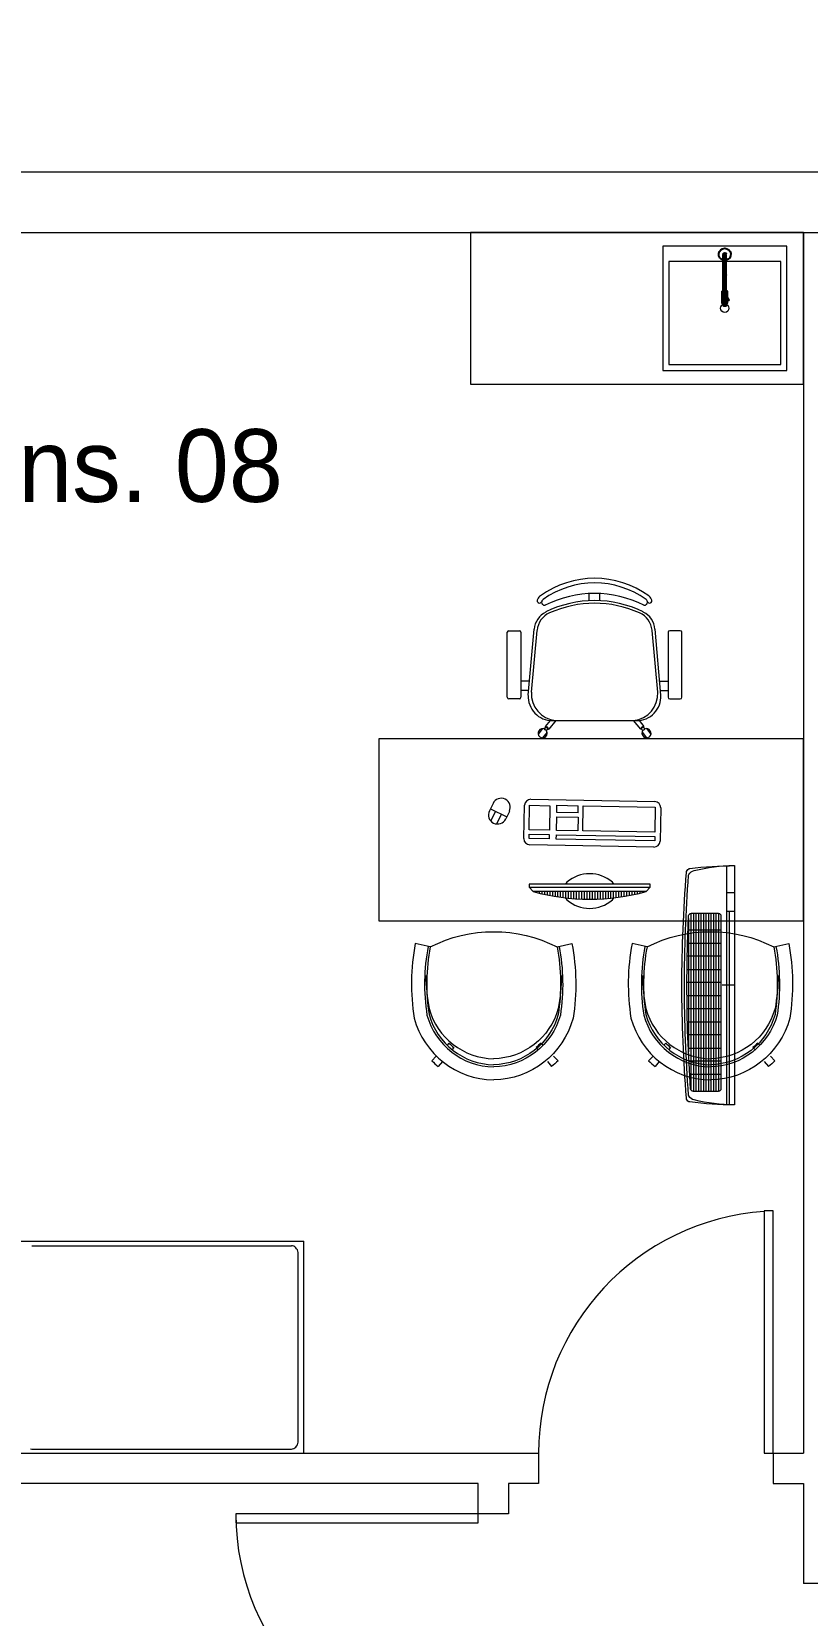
# Model space of a CAD drawing. Header units: metres. Extents: x 2999 to 3109, y 1752 to 1796.
# Drawn here: x 3002.48 to 3005.04, y 1769.32 to 1774.55 of the extents above; entities that cross this region are included whole.
import ezdxf

# ---------------------------------------------------------------- set-up
doc = ezdxf.new("R2010")
doc.units = ezdxf.units.M
for name, color, linetype in [('Lay Out', 31, 'Continuous'), ('PAREDES', 7, 'Continuous'), ('VAGAS', 253, 'Continuous')]:
    doc.layers.add(name, color=color, linetype=linetype)
doc.styles.add('PADRAO MK', font='')
doc.styles.add('ROMANS', font='romans', dxfattribs={"height": 0.16})
doc.styles.get("Standard").update_dxf_attribs({"font": 'arial.ttf'})
doc.styles.get('PADRAO MK').set_extended_font_data('AvantGarde Bk BT')
doc.dimstyles.new('Cota', dxfattribs={"dimtxt": 0.07, "dimasz": 0.08, "dimexe": 0.04, "dimexo": 0.04, "dimgap": 0.02, "dimtad": 1, "dimtxsty": 'Standard', "dimcen": 2.5, "dimclrd": 252, "dimclre": 252, "dimadec": 0, "dimazin": 0, "dimtfac": 1, "dimtmove": 0, "dimatfit": 3, "dimfxl": 1, "dimarcsym": 0})

# ---------------------------------------------------------------- blocks, each defined once
blk = doc.blocks.new('*D8')
at = {"layer": 'DEFPOINTS', "color": 0, "transparency": 16777216}
for p in [(3103.6223, 1794.6316), (2999.3766, 1774.0836), (3103.6223, 1773.8875)]:
    blk.add_point(p, dxfattribs=at)
at = {"layer": 'VAGAS', "color": 1, "lineweight": -2, "transparency": 16777216}
for p, q in [((2999.3766, 1774.3836), (2999.3766, 1795.1316)), ((3103.6223, 1774.1875), (3103.6223, 1795.1316)), ((2999.7266, 1794.6316), (3103.2723, 1794.6316))]:
    blk.add_line(p, q, dxfattribs=at)
at = {"layer": 'VAGAS', "color": 1, "transparency": 16777216}
for points in [[(2999.7266, 1794.6899), (2999.7266, 1794.5732), (2999.3766, 1794.6316)], [(3103.2723, 1794.6899), (3103.2723, 1794.5732), (3103.6223, 1794.6316)]]:
    blk.add_solid(points, dxfattribs=at)
at = {"layer": 'VAGAS', "color": 7, "transparency": 16777216, "insert": (3051.4994, 1795.4458), "char_height": 0.16, "attachment_point": 5, "style": 'ROMANS'}
blk.add_mtext('{\\H7.5x;104,25}', dxfattribs=at)
blk = doc.blocks.new('_ArchTick')
at = {"color": 0, "linetype": 'ByBlock', "const_width": 0.15}
blk.add_lwpolyline([(-0.5, -0.5), (0.5, 0.5)], dxfattribs=at)
blk = doc.blocks.new('torneira 00')
at = {"layer": 'Lay Out'}
for p, q in [((-0.0049, -0.1393), (-0.0049, -0.0199)), ((-0.0033, -0.1387), (-0.0033, -0.0163)), ((0, -0.1381), (0, -0.0149)), ((0.0037, -0.1386), (0.0037, -0.0165)), ((0.0051, -0.1391), (0.0051, -0.0199)), ((-0.0018, -0.1501), (-0.0136, -0.1708)), ((0, -0.151), (-0.0118, -0.1717)), ((-0.0086, -0.1621), (-0.0086, -0.1418)), ((-0.0074, -0.1823), (-0.0074, -0.1426)), ((-0.0048, -0.1838), (-0.0048, -0.1438)), ((-0.0001, -0.1848), (-0.0001, -0.1446)), ((0.0046, -0.1839), (0.0046, -0.1437)), ((0.0074, -0.1825), (0.0074, -0.1423)), ((0.0086, -0.1816), (0.0086, -0.1414)), ((-0.0086, -0.1814), (-0.0086, -0.1661)), ((-0.0057, -0.1834), (-0.0057, -0.19)), ((0.0058, -0.1834), (0.0058, -0.19))]:
    blk.add_line(p, q, dxfattribs=at)
for centre, radius, start, end in [((0, -0.0199), 0.0199, 284.6096, 255.5383), ((0.0001, -0.0199), 0.005, 0.2444, 179.7148), ((0.0001, -0.0897), 0.005, 0.2444, 179.7148), ((-0.0012, -0.1512), 0.00127, 11.3567, 115.5731), ((-0.0125, -0.1709), 0.00109, 176.6381, 310.2917), ((0, -0.1796), 0.0119, 241.1536, 298.8464)]:
    blk.add_arc(centre, radius, start, end, dxfattribs=at)
at = {"layer": 'Lay Out', "ltscale": 0.6}
for centre, radius, start, end in [((0.0002, -0.1507), 0.0126, 48.0935, 134.6113), ((-0.0002, -0.1308), 0.0138, 232.8261, 309.8787), ((0.0001, -0.1719), 0.0128, 227.2491, 311.4193)]:
    blk.add_arc(centre, radius, start, end, dxfattribs=at)

msp = doc.modelspace()

# ---------------------------------------------------------------- hatches: boundary and pattern name
at = {"layer": 'PAREDES', "lineweight": 0}
h = msp.add_hatch(dxfattribs=at)
h.set_pattern_fill('ANSI31', color=253, scale=0.07, angle=225, style=0)
h.set_pattern_definition([(270, (3032.329357, 1765.933477), (0.00875, -6e-18), [])])
h.paths.add_polyline_path([(3004.5067, 1771.7078), (3004.1335, 1771.7078, 0.133994)])

# ---------------------------------------------------------------- linework, layer by layer
at = {"layer": 'PAREDES', "color": 253, "lineweight": 0}
for p, q in [((3006.9266, 1774.0836), (2999.3766, 1774.0836)), ((2999.5766, 1773.8836), (3006.7266, 1773.8836)), ((3005.0266, 1773.8836), (3003.9266, 1773.8836)), ((3003.9266, 1773.8836), (3003.9266, 1773.3836)), ((3005.0266, 1773.8836), (3005.0266, 1769.8536)), ((3005.0266, 1773.3836), (3005.0266, 1773.8836)), ((3003.9266, 1773.3836), (3005.0266, 1773.3836)), ((3004.3189, 1772.6683), (3004.3189, 1772.6918)), ((3004.3539, 1772.6683), (3004.3539, 1772.6918)), ((3004.0481, 1772.3492), (3004.0481, 1772.5642)), ((3004.0531, 1772.5692), (3004.0881, 1772.5692)), ((3004.0931, 1772.5642), (3004.0931, 1772.3492)), ((3004.1171, 1772.3558), (3004.1367, 1772.5745)), ((3004.1276, 1772.3658), (3004.1466, 1772.5704)), ((3004.5451, 1772.3658), (3004.5261, 1772.5704)), ((3004.5556, 1772.3558), (3004.536, 1772.5745)), ((3004.5796, 1772.5642), (3004.5796, 1772.3492)), ((3004.6196, 1772.5692), (3004.5846, 1772.5692)), ((3004.6246, 1772.3492), (3004.6246, 1772.5642)), ((3004.1213, 1772.4022), (3004.0931, 1772.4022)), ((3004.5514, 1772.4022), (3004.5796, 1772.4022)), ((3004.0881, 1772.3442), (3004.0531, 1772.3442)), ((3004.1192, 1772.3722), (3004.0931, 1772.3722)), ((3004.5535, 1772.3722), (3004.5796, 1772.3722)), ((3004.5846, 1772.3442), (3004.6196, 1772.3442)), ((3004.1649, 1772.2459), (3004.15, 1772.2279)), ((3004.1794, 1772.2338), (3004.1645, 1772.2159)), ((3004.1895, 1772.2726), (3004.1734, 1772.2532)), ((3004.1734, 1772.2532), (3004.1748, 1772.252)), ((3004.1834, 1772.2448), (3004.1849, 1772.2436)), ((3004.2087, 1772.2722), (3004.1849, 1772.2436)), ((3004.1971, 1772.2722), (3004.4756, 1772.2722)), ((3004.464, 1772.2722), (3004.4878, 1772.2436)), ((3004.4835, 1772.2722), (3004.4994, 1772.2532)), ((3004.4893, 1772.2448), (3004.4878, 1772.2436)), ((3004.4933, 1772.2338), (3004.5083, 1772.2159)), ((3004.4994, 1772.2532), (3004.4979, 1772.252)), ((3004.5078, 1772.2459), (3004.5227, 1772.2279)), ((3005.0266, 1772.2117), (3003.6238, 1772.2117)), ((3003.6238, 1772.2117), (3003.6238, 1771.6117)), ((3005.0266, 1771.6117), (3005.0266, 1772.2117)), ((3004.0011, 1771.9991), (3003.9889, 1771.9741)), ((3003.9922, 1771.9809), (3004.0461, 1771.9547)), ((3003.9941, 1771.9404), (3004.0097, 1771.9724)), ((3004.055, 1771.9728), (3004.0428, 1771.9478)), ((3004.103, 1771.8827), (3004.1051, 1771.9929)), ((3004.1205, 1771.9116), (3004.122, 1771.9927)), ((3004.122, 1771.9927), (3004.1887, 1771.9915)), ((3004.1254, 1772.0125), (3004.5353, 1772.005)), ((3004.1887, 1771.9915), (3004.1872, 1771.9103)), ((3004.2118, 1771.9694), (3004.2122, 1771.9928)), ((3004.2821, 1771.9681), (3004.2118, 1771.9694)), ((3004.2122, 1771.9928), (3004.2826, 1771.9915)), ((3004.2821, 1771.9681), (3004.2826, 1771.9915)), ((3004.2973, 1771.9083), (3004.2988, 1771.9912)), ((3004.2988, 1771.9912), (3004.537, 1771.9867)), ((3004.537, 1771.9867), (3004.5354, 1771.9038)), ((3004.5549, 1771.9846), (3004.5529, 1771.8744)), ((3004.0135, 1771.9311), (3004.0291, 1771.963)), ((3004.2107, 1771.9099), (3004.2115, 1771.955)), ((3004.2115, 1771.955), (3004.2819, 1771.9536)), ((3004.2819, 1771.9536), (3004.281, 1771.9086)), ((3004.1199, 1771.8827), (3004.1202, 1771.8971)), ((3004.1867, 1771.8815), (3004.1199, 1771.8827)), ((3004.1202, 1771.8971), (3004.1869, 1771.8959)), ((3004.1872, 1771.9103), (3004.1205, 1771.9116)), ((3004.1869, 1771.8959), (3004.1867, 1771.8815)), ((3004.2101, 1771.881), (3004.2104, 1771.8955)), ((3004.5349, 1771.8749), (3004.2101, 1771.881)), ((3004.2104, 1771.8955), (3004.5351, 1771.8894)), ((3004.281, 1771.9086), (3004.2107, 1771.9099)), ((3004.5354, 1771.9038), (3004.2973, 1771.9083)), ((3004.5351, 1771.8894), (3004.5349, 1771.8749)), ((3004.5325, 1771.8548), (3004.1227, 1771.8623)), ((3004.7731, 1771.0039), (3004.7731, 1771.7933)), ((3004.7983, 1771.7936), (3004.7983, 1771.0036)), ((3004.5201, 1771.7328), (3004.1201, 1771.7328)), ((3004.1201, 1771.7328), (3004.1201, 1771.7228)), ((3004.1201, 1771.7228), (3004.5201, 1771.7228)), ((3004.1201, 1771.7228), (3004.1335, 1771.7078)), ((3004.5067, 1771.7078), (3004.1335, 1771.7078)), ((3004.5201, 1771.7228), (3004.5067, 1771.7078)), ((3004.5201, 1771.7228), (3004.5201, 1771.7328)), ((3004.7731, 1771.7046), (3004.7983, 1771.7046)), ((3003.6238, 1771.6117), (3003.6238, 1771.6117)), ((3003.6238, 1771.6117), (3003.6238, 1771.6117)), ((3003.6238, 1771.6117), (3005.0266, 1771.6117)), ((3004.6464, 1771.6185), (3004.6464, 1771.1786)), ((3004.6547, 1771.6361), (3004.6547, 1771.0524)), ((3004.655, 1771.6361), (3004.7458, 1771.6361)), ((3004.663, 1771.6361), (3004.663, 1771.0486)), ((3004.6712, 1771.6361), (3004.6712, 1771.0486)), ((3004.6795, 1771.6361), (3004.6795, 1771.0486)), ((3004.6878, 1771.6361), (3004.6878, 1771.0486)), ((3004.6961, 1771.6361), (3004.6961, 1771.0486)), ((3004.7043, 1771.6361), (3004.7043, 1771.0486)), ((3004.7126, 1771.6361), (3004.7126, 1771.0486)), ((3004.7209, 1771.6361), (3004.7209, 1771.0486)), ((3004.7291, 1771.6361), (3004.7291, 1771.0486)), ((3004.7374, 1771.6361), (3004.7374, 1771.0486)), ((3004.7457, 1771.6361), (3004.7457, 1771.0486)), ((3004.7539, 1771.6281), (3004.7539, 1771.0565)), ((3004.7731, 1771.6427), (3004.7983, 1771.6427)), ((3004.7817, 1771.0039), (3004.7817, 1771.6427)), ((3004.7539, 1771.5805), (3004.6449, 1771.5805)), ((3003.7936, 1771.5251), (3003.7444, 1771.5365)), ((3004.2125, 1771.5251), (3004.2617, 1771.5365)), ((3004.5096, 1771.5251), (3004.4604, 1771.5365)), ((3004.7539, 1771.5369), (3004.6434, 1771.5369)), ((3004.9285, 1771.5251), (3004.9777, 1771.5365)), ((3004.7539, 1771.4496), (3004.6417, 1771.4496)), ((3004.7539, 1771.4946), (3004.6424, 1771.4946)), ((3004.7539, 1771.4076), (3004.6417, 1771.4076)), ((3004.7983, 1771.3986), (3004.7583, 1771.3986)), ((3004.7539, 1771.3634), (3004.6417, 1771.3634)), ((3004.7539, 1771.3212), (3004.6417, 1771.3212)), ((3004.7539, 1771.277), (3004.643, 1771.277)), ((3003.8555, 1771.2074), (3003.8492, 1771.201)), ((3003.8714, 1771.1935), (3003.8656, 1771.1863)), ((3004.1436, 1771.1935), (3004.1493, 1771.1863)), ((3004.1595, 1771.2074), (3004.1658, 1771.201)), ((3004.5714, 1771.2074), (3004.5651, 1771.201)), ((3004.5873, 1771.1935), (3004.5816, 1771.1863)), ((3004.7539, 1771.235), (3004.6442, 1771.235)), ((3004.7539, 1771.19), (3004.6459, 1771.19)), ((3004.8595, 1771.1935), (3004.8653, 1771.1863)), ((3004.8754, 1771.2074), (3004.8817, 1771.201)), ((3003.8138, 1771.165), (3003.7987, 1771.1496)), ((3003.8339, 1771.1471), (3003.8204, 1771.1303)), ((3004.181, 1771.1471), (3004.1946, 1771.1303)), ((3004.2011, 1771.165), (3004.2163, 1771.1496)), ((3004.5298, 1771.165), (3004.5146, 1771.1496)), ((3004.5499, 1771.1471), (3004.5363, 1771.1303)), ((3004.7539, 1771.1478), (3004.6479, 1771.1478)), ((3004.897, 1771.1471), (3004.9105, 1771.1303)), ((3004.9171, 1771.165), (3004.9322, 1771.1496)), ((3004.7539, 1771.1041), (3004.6504, 1771.1041)), ((3004.6616, 1771.0486), (3004.7458, 1771.0486)), ((3004.9266, 1770.6536), (3004.8966, 1770.6536)), ((3004.8966, 1770.6536), (3004.8966, 1769.8536)), ((3004.9266, 1769.8536), (3004.9266, 1770.6536)), ((3001.3766, 1770.5536), (3003.3766, 1770.5536)), ((3002.4774, 1770.5386), (3003.3352, 1770.5386)), ((3003.3391, 1770.5382), (3003.3352, 1770.5386)), ((3003.3429, 1770.537), (3003.3391, 1770.5382)), ((3003.3465, 1770.5349), (3003.3429, 1770.537)), ((3003.3497, 1770.5322), (3003.3465, 1770.5349)), ((3003.3525, 1770.5288), (3003.3497, 1770.5322)), ((3003.3548, 1770.5248), (3003.3525, 1770.5288)), ((3003.3564, 1770.5204), (3003.3548, 1770.5248)), ((3003.3574, 1770.5158), (3003.3564, 1770.5204)), ((3003.3578, 1770.511), (3003.3574, 1770.5158)), ((3003.3578, 1769.895), (3003.3578, 1770.511)), ((3003.3766, 1769.8536), (3003.3766, 1770.5536)), ((3003.3497, 1769.8739), (3003.3525, 1769.8773)), ((3003.3525, 1769.8773), (3003.3548, 1769.8812)), ((3003.3548, 1769.8812), (3003.3564, 1769.8856)), ((3003.3564, 1769.8856), (3003.3574, 1769.8902)), ((3003.3574, 1769.8902), (3003.3578, 1769.895)), ((3000.9366, 1769.8536), (3004.1516, 1769.8536)), ((3001.3766, 1769.8536), (3003.3766, 1769.8536)), ((3002.4734, 1769.8678), (3002.4774, 1769.8674)), ((3002.4774, 1769.8674), (3003.3352, 1769.8674)), ((3003.3352, 1769.8674), (3003.3391, 1769.8678)), ((3003.3391, 1769.8678), (3003.3429, 1769.8691)), ((3003.3429, 1769.8691), (3003.3465, 1769.8711)), ((3003.3465, 1769.8711), (3003.3497, 1769.8739)), ((3004.1516, 1769.8536), (3004.1516, 1769.7536)), ((3004.8966, 1769.8536), (3004.9266, 1769.8536)), ((3004.9266, 1769.8536), (3005.0266, 1769.8536)), ((3004.9266, 1769.8536), (3004.9266, 1769.7536)), ((3003.9516, 1769.7536), (3000.9366, 1769.7536)), ((3003.9516, 1769.6536), (3003.9516, 1769.7536)), ((3004.1516, 1769.7536), (3004.0516, 1769.7536)), ((3004.0516, 1769.7536), (3004.0516, 1769.6536)), ((3004.9266, 1769.7536), (3005.0266, 1769.7536)), ((3005.0266, 1769.7536), (3005.0266, 1769.4239)), ((3003.9516, 1769.6536), (3003.1516, 1769.6536)), ((3003.1516, 1769.6536), (3003.1516, 1769.6236)), ((3003.1516, 1769.6236), (3003.9516, 1769.6236)), ((3003.9516, 1769.6236), (3003.9516, 1769.6536)), ((3004.0516, 1769.6536), (3003.9516, 1769.6536)), ((3007.2516, 1769.4239), (3005.0266, 1769.4239))]:
    msp.add_line(p, q, dxfattribs=at)
for points in [[(3004.7709, 1773.8386), (3004.5614, 1773.8386), (3004.5614, 1773.4286), (3004.9714, 1773.4286), (3004.9714, 1773.8386), (3004.7709, 1773.8386)], [(3004.7619, 1773.7886), (3004.5814, 1773.7886), (3004.5814, 1773.4486), (3004.9514, 1773.4486), (3004.9514, 1773.7886), (3004.7709, 1773.7886)]]:
    msp.add_lwpolyline(points, dxfattribs=at)
for points in [[(3003.7936, 1771.5251, -0.240642), (3004.2125, 1771.5251, -0.685149)], [(3004.5096, 1771.5251, -0.240642), (3004.9285, 1771.5251, -0.685149)], [(3003.7444, 1771.5365, 0.08651), (3003.7408, 1771.2897, 0.333303), (3004.0023, 1771.0859, 0.330827)], [(3003.7866, 1771.5267, 0.084492), (3003.7828, 1771.3001, 0.332034), (3004.003, 1771.1291, 0.328672)], [(3003.7936, 1771.5251, 0.084125), (3003.7898, 1771.3019, 0.331795), (3004.0031, 1771.1363, -139.306789)], [(3004.2125, 1771.5251, -0.084125), (3004.2164, 1771.3019, -0.331795), (3004.0031, 1771.1363, 139.306841)], [(3004.2195, 1771.5267, -0.084492), (3004.2234, 1771.3001, -0.332034), (3004.0032, 1771.1291, -0.328672)], [(3004.2617, 1771.5365, -0.08651), (3004.2654, 1771.2897, -0.333303), (3004.0038, 1771.0859, -0.330827)], [(3004.4604, 1771.5365, 0.08651), (3004.4567, 1771.2897, 0.333303), (3004.7183, 1771.0859, 0.330827)], [(3004.5025, 1771.5267, 0.084492), (3004.4987, 1771.3001, 0.332034), (3004.7189, 1771.1291, 0.328672)], [(3004.5096, 1771.5251, 0.084125), (3004.5057, 1771.3019, 0.331795), (3004.719, 1771.1363, -139.306789)], [(3004.9285, 1771.5251, -0.084125), (3004.9323, 1771.3019, -0.331795), (3004.719, 1771.1363, 139.306841)], [(3004.9355, 1771.5267, -0.084492), (3004.9393, 1771.3001, -0.332034), (3004.7191, 1771.1291, -0.328672)], [(3004.9777, 1771.5365, -0.08651), (3004.9813, 1771.2897, -0.333303), (3004.7198, 1771.0859, -0.330827)], [(3003.7791, 1771.4313, 0.041347), (3003.7898, 1771.3215, 0.331795), (3004.0031, 1771.1559, -138.320634)], [(3004.2271, 1771.4313, -0.041347), (3004.2164, 1771.3215, -0.331795), (3004.0031, 1771.1559, 138.320634)], [(3004.495, 1771.4313, 0.041347), (3004.5057, 1771.3215, 0.331795), (3004.719, 1771.1559, -138.320634)], [(3004.943, 1771.4313, -0.041347), (3004.9323, 1771.3215, -0.331795), (3004.719, 1771.1559, 138.320634)], [(3003.8555, 1771.2074, 0.017746), (3003.8714, 1771.1935, 0.334398)], [(3004.1595, 1771.2074, -0.017746), (3004.1436, 1771.1935, -0.334398)], [(3004.5714, 1771.2074, 0.017746), (3004.5873, 1771.1935, 0.334398)], [(3004.8754, 1771.2074, -0.017746), (3004.8595, 1771.1935, -0.334398)], [(3003.7987, 1771.1496, 0.024394), (3003.8204, 1771.1303, 0.334398)], [(3004.2163, 1771.1496, -0.024394), (3004.1946, 1771.1303, -0.334398)], [(3004.5146, 1771.1496, 0.024394), (3004.5363, 1771.1303, 0.334398)], [(3004.9322, 1771.1496, -0.024394), (3004.9105, 1771.1303, -0.334398)]]:
    msp.add_lwpolyline(points, format="xyb", dxfattribs=at)
for centre, radius in [((3004.7664, 1773.6336), 0.0139), ((3004.1765, 1772.2452), 0.005), ((3004.4962, 1772.2452), 0.005)]:
    msp.add_circle(centre, radius, dxfattribs=at)
for centre, radius, start, end in [((3004.3364, 1772.437), 0.3052, 54.1238, 125.8762), ((3004.3364, 1772.437), 0.2902, 54.1442, 125.8558), ((3004.3364, 1772.437), 0.2902, 54.1442, 125.8558), ((3004.1545, 1772.6683), 0.00782, 134.6745, 330.1891), ((3004.1739, 1772.6622), 0.0275, 126.5429, 154.8545), ((3004.1716, 1772.6633), 0.01, 154.8545, 279.6706), ((3004.1716, 1772.6633), 0.01, 154.8545, 279.6706), ((3004.1739, 1772.6622), 0.0125, 126.8699, 154.8545), ((3004.1739, 1772.6622), 0.0125, 126.8699, 154.8545), ((3004.3364, 1772.33), 0.3622, 63.2374, 116.7626), ((3004.3364, 1772.33), 0.3622, 63.2374, 116.7626), ((3004.3364, 1772.3065), 0.3622, 63.6047, 116.3953), ((3004.3364, 1772.2976), 0.3622, 65.7361, 114.2639), ((3004.5011, 1772.6633), 0.01, 260.3294, 25.1455), ((3004.5011, 1772.6633), 0.01, 260.3294, 25.1455), ((3004.4989, 1772.6622), 0.0125, 25.1455, 53.1301), ((3004.4989, 1772.6622), 0.0125, 25.1455, 53.1301), ((3004.5183, 1772.6683), 0.00782, 209.8109, 45.3255), ((3004.4989, 1772.6622), 0.0275, 25.1455, 53.4571), ((3004.2065, 1772.5682), 0.07, 116.3953, 174.8788), ((3004.2163, 1772.564), 0.07, 114.2639, 174.7001), ((3004.4564, 1772.564), 0.07, 5.2999, 65.7361), ((3004.4662, 1772.5682), 0.07, 5.1212, 63.6047), ((3004.0531, 1772.5642), 0.005, 90, 180), ((3004.0881, 1772.5642), 0.005, 0, 90), ((3004.5846, 1772.5642), 0.005, 90, 180), ((3004.6196, 1772.5642), 0.005, 0, 90), ((3004.0531, 1772.3492), 0.005, 180, 270), ((3004.0881, 1772.3492), 0.005, 270, 0), ((3004.1971, 1772.3522), 0.08, 177.4308, 270), ((3004.2162, 1772.3608), 0.0887, 176.7478, 264.4075), ((3004.4565, 1772.3608), 0.0887, 275.5925, 3.2522), ((3004.4756, 1772.3522), 0.08, 270, 2.5692), ((3004.5846, 1772.3492), 0.005, 180, 270), ((3004.6196, 1772.3492), 0.005, 270, 0), ((3004.1647, 1772.2309), 0.015, 62.7161, 38.5364), ((3004.1759, 1772.2445), 0.0075, 1.9801, 98.3595), ((3004.4968, 1772.2445), 0.0075, 81.6405, 178.0199), ((3004.508, 1772.2309), 0.015, 141.4636, 117.2839), ((3004.0159, 1771.961), 0.03, 154.0346, 334.0346), ((3004.028, 1771.986), 0.03, 334.0346, 154.0346), ((3004.1251, 1771.9925), 0.02, 88.9518, 178.9518), ((3004.5349, 1771.985), 0.02, 358.9518, 88.9518), ((3004.123, 1771.8823), 0.02, 178.9518, 268.9518), ((3004.5329, 1771.8748), 0.02, 268.9518, 358.9518), ((3004.3201, 1771.6534), 0.1136, 48.6233, 131.3767), ((3004.3201, 1772.3915), 0.7087, 254.7363, 285.2637), ((3004.2885, 1771.6988), 0.059, 137.5629, 144.7773), ((3004.3516, 1771.6988), 0.059, 35.2227, 42.4371), ((3004.2885, 1771.7205), 0.059, 199.4175, 200.0563), ((3004.2885, 1771.7205), 0.059, 214.0821, 222.4371), ((3004.3201, 1771.7659), 0.1136, 228.6233, 311.3767), ((3004.3516, 1771.7205), 0.059, 317.5629, 325.9179), ((3004.9516, 1769.8536), 0.8, 93.9422, 180), ((3003.9516, 1769.6536), 0.8, 180, 270)]:
    msp.add_arc(centre, radius, start, end, dxfattribs=at)
at = {"layer": 'PAREDES', "color": 253, "lineweight": 0, "extrusion": (0, 0, -1)}
for centre, major_axis, ratio, start_param, end_param in [((3009.7314, 1771.3986), (-0.4513, -5.3181), 0.956584, 1.489801, 1.559656), ((3009.7314, 1771.3986), (-5.098, 0), 0.977548, 0, 0.072811), ((3004.6561, 1771.7686), (-0.0168, 0), 0.977548, 0.143544, 1.062803), ((3004.6549, 1771.7605), (-0.00567, 0.00567), 1, -0.714217, -0.361336), ((3004.6695, 1771.7539), (-0.0242, 0), 0.977548, 0.432642, 1.415455), ((3004.6519, 1771.7761), (-0.00812, 0), 0.977548, 1.062803, 1.437465), ((3004.7983, 1770.7086), (-1.1099, 0), 0.977548, 1.437465, 1.570796), ((3004.7983, 1771.2692), (-0.5364, 0), 0.977548, 1.321101, 1.570796), ((3009.7314, 1771.3986), (-5.0899, 0), 0.977548, 0, 0.046227), ((3004.655, 1771.6281), (-0.00812, 0), 0.977548, 0.046227, 1.570796), ((3004.7458, 1771.6281), (-0.00812, 0), 0.977548, 1.570796, 3.141593), ((3009.7314, 1771.3986), (-0.4513, 5.3181), 0.956584, -1.559656, -1.489801), ((3009.7314, 1771.3986), (-5.098, 0), 0.977548, -0.072811, 0), ((3009.7314, 1771.3986), (-5.0899, 0), 0.977548, -0.068908, 0), ((3004.6549, 1771.0366), (-0.00567, 0.00567), 1, -1.20946, -0.85658), ((3004.6695, 1771.0432), (-0.0242, 0), 0.977548, -1.415455, -0.432642), ((3004.6616, 1771.0565), (-0.00812, 0), 0.977548, -1.570796, -0.068908), ((3004.7458, 1771.0565), (-0.00812, 0), 0.977548, 3.141593, 4.712389), ((3004.6561, 1771.0285), (-0.0168, 0), 0.977548, -1.062803, -0.143544), ((3004.6519, 1771.0211), (-0.00812, 0), 0.977548, -1.437465, -1.062803), ((3004.7983, 1772.0886), (-1.1099, 0), 0.977548, 4.712389, 4.84572), ((3004.7983, 1771.528), (-0.5364, 0), 0.977548, 4.712389, 4.962084)]:
    msp.add_ellipse(centre, major_axis=major_axis, ratio=ratio, start_param=start_param, end_param=end_param, dxfattribs=at)

# ---------------------------------------------------------------- block references
at = {"layer": 'PAREDES', "color": 253, "lineweight": 0, "extrusion": (0, 0, -1), "zscale": -1}
msp.add_blockref('torneira 00', (-3004.7664, 1773.8317), dxfattribs=at)

# ---------------------------------------------------------------- texts
at = {"layer": 'PAREDES', "color": 253, "lineweight": 0, "style": 'PADRAO MK'}
msp.add_text('Cons. 08', height=0.24, dxfattribs=at).set_placement((3002.0226, 1772.9945))

# ---------------------------------------------------------------- dimensions: what is measured, and where the dimension line sits
at = {"layer": 'VAGAS', "color": 253}
dim = msp.add_linear_dim(base=(3103.6223, 1794.6316), p1=(2999.3766, 1774.0836), p2=(3103.6223, 1773.8875), text='{\\H7.5x;<>}', dimstyle='Cota', override={"dimtxt": 0.63, "dimasz": 0.35, "dimexe": 0.5, "dimexo": 0.3, "dimgap": 0.1, "dimtxsty": 'ROMANS', "dimblk1": 'ArchTick', "dimblk2": 'ArchTick', "dimclrd": 1, "dimclre": 1, "dimclrt": 7}, dxfattribs=at)
dim.commit()
dim.dimension.update_dxf_attribs({"geometry": '*D8', "text_midpoint": (3051.4994, 1795.4458)})

doc.saveas('drawing.dxf')
